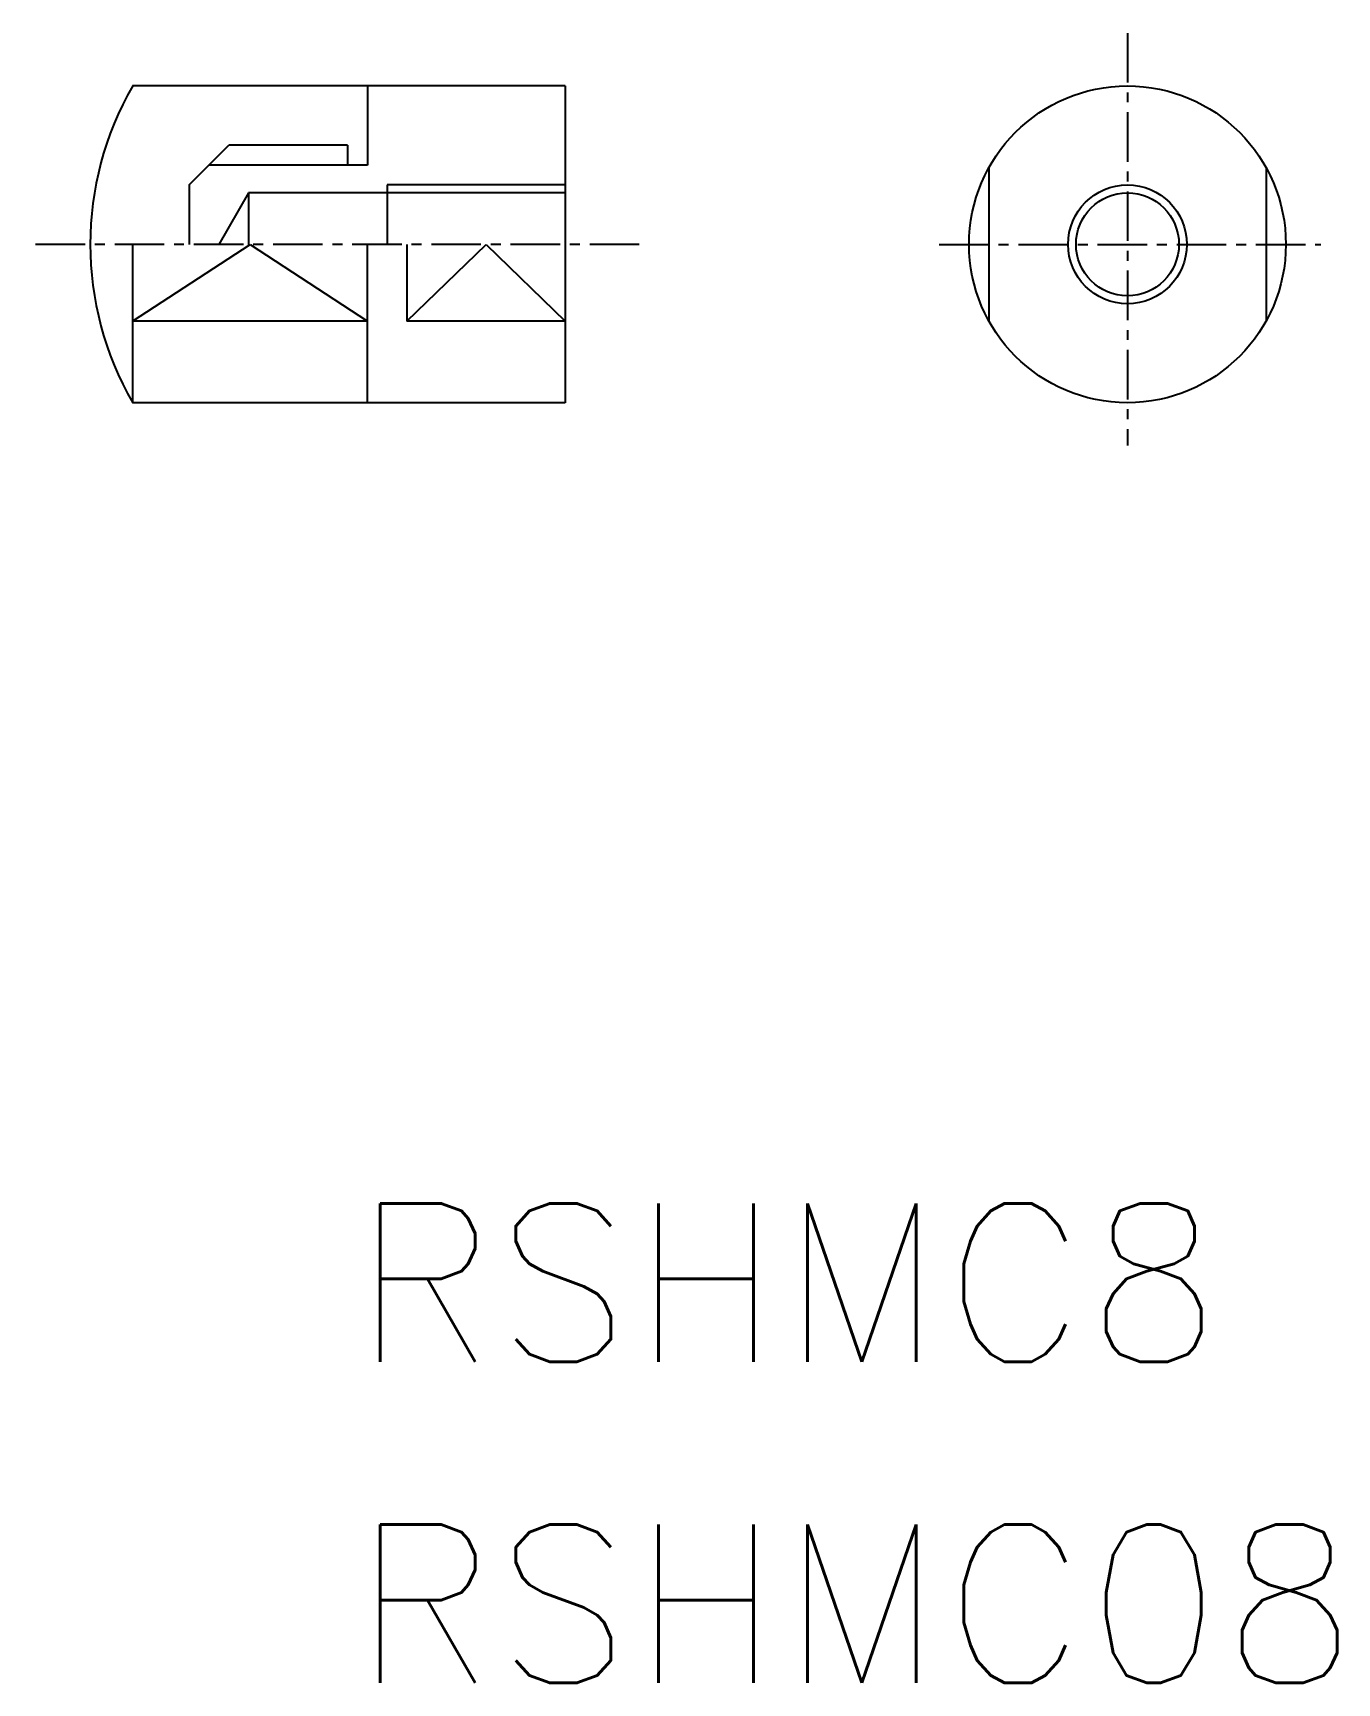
# Model space of a CAD drawing. Extents: x -132.9 to -99.9, y 1540.6 to 1582.3.
import ezdxf

# ---------------------------------------------------------------- set-up
doc = ezdxf.new("R2010")
doc.units = 0
doc.linetypes.add('CENTER', pattern=[2, 1.25, -0.25, 0.25, -0.25])
doc.layers.get('0').update_dxf_attribs({"linetype": 'CONTINUOUS'})
doc.layers.add('CENTER', color=1, linetype='CENTER')
doc.styles.get("Standard").update_dxf_attribs({"font": 'txt.shx', "bigfont": 'bigfont.shx'})

msp = doc.modelspace()

# ---------------------------------------------------------------- linework, layer by layer
at = {"linetype": 'CONTINUOUS'}
for p, q in [((-119.419, 1580.961), (-130.348, 1580.961)), ((-119.419, 1580.961), (-119.419, 1572.961)), ((-108.719, 1578.898), (-108.719, 1575.025)), ((-101.719, 1578.898), (-101.719, 1575.025)), ((-130.348, 1576.961), (-130.348, 1572.961)), ((-130.348, 1575.025), (-127.383, 1576.961)), ((-127.383, 1576.961), (-124.419, 1575.025)), ((-124.419, 1572.961), (-124.419, 1576.961)), ((-123.419, 1576.961), (-123.419, 1575.025)), ((-123.419, 1575.025), (-121.419, 1576.961)), ((-121.419, 1576.961), (-119.419, 1575.025)), ((-124.419, 1575.025), (-130.348, 1575.025)), ((-119.419, 1575.025), (-123.419, 1575.025)), ((-119.419, 1572.961), (-130.348, 1572.961))]:
    msp.add_line(p, q, dxfattribs=at)
at = {"color": 3}
for p, q in [((-124.419, 1580.961), (-124.419, 1578.961)), ((-128.919, 1578.461), (-127.919, 1579.461)), ((-124.919, 1579.461), (-127.919, 1579.461)), ((-124.919, 1579.461), (-124.919, 1578.961)), ((-124.419, 1578.961), (-128.419, 1578.961)), ((-128.919, 1578.461), (-128.919, 1576.961)), ((-127.419, 1578.261), (-128.17, 1576.961)), ((-119.419, 1578.261), (-127.419, 1578.261)), ((-127.419, 1578.261), (-127.419, 1576.961)), ((-119.419, 1578.461), (-123.919, 1578.461)), ((-123.919, 1578.461), (-123.919, 1576.961))]:
    msp.add_line(p, q, dxfattribs=at)
at = {"linetype": 'CONTINUOUS'}
for radius in [4, 1.3]:
    msp.add_circle((-105.219, 1576.961), radius, dxfattribs=at)
at = {"color": 3}
msp.add_circle((-105.219, 1576.961), 1.5, dxfattribs=at)
at = {"linetype": 'CONTINUOUS'}
msp.add_arc((-123.419, 1576.961), 8, 150, 210, dxfattribs=at)
at = {"layer": 'CENTER', "color": 1, "linetype": 'CENTER'}
for p, q in [((-105.219, 1582.297), (-105.219, 1571.884)), ((-117.551, 1576.961), (-132.865, 1576.961)), ((-109.974, 1576.961), (-100.331, 1576.961))]:
    msp.add_line(p, q, dxfattribs=at)

# ---------------------------------------------------------------- texts
for s, p in [('RSHMC8', (-124.783, 1548.745)), ('RSHMC08', (-124.783, 1540.635))]:
    msp.add_text(s, height=4).set_placement(p)

doc.saveas('drawing.dxf')
